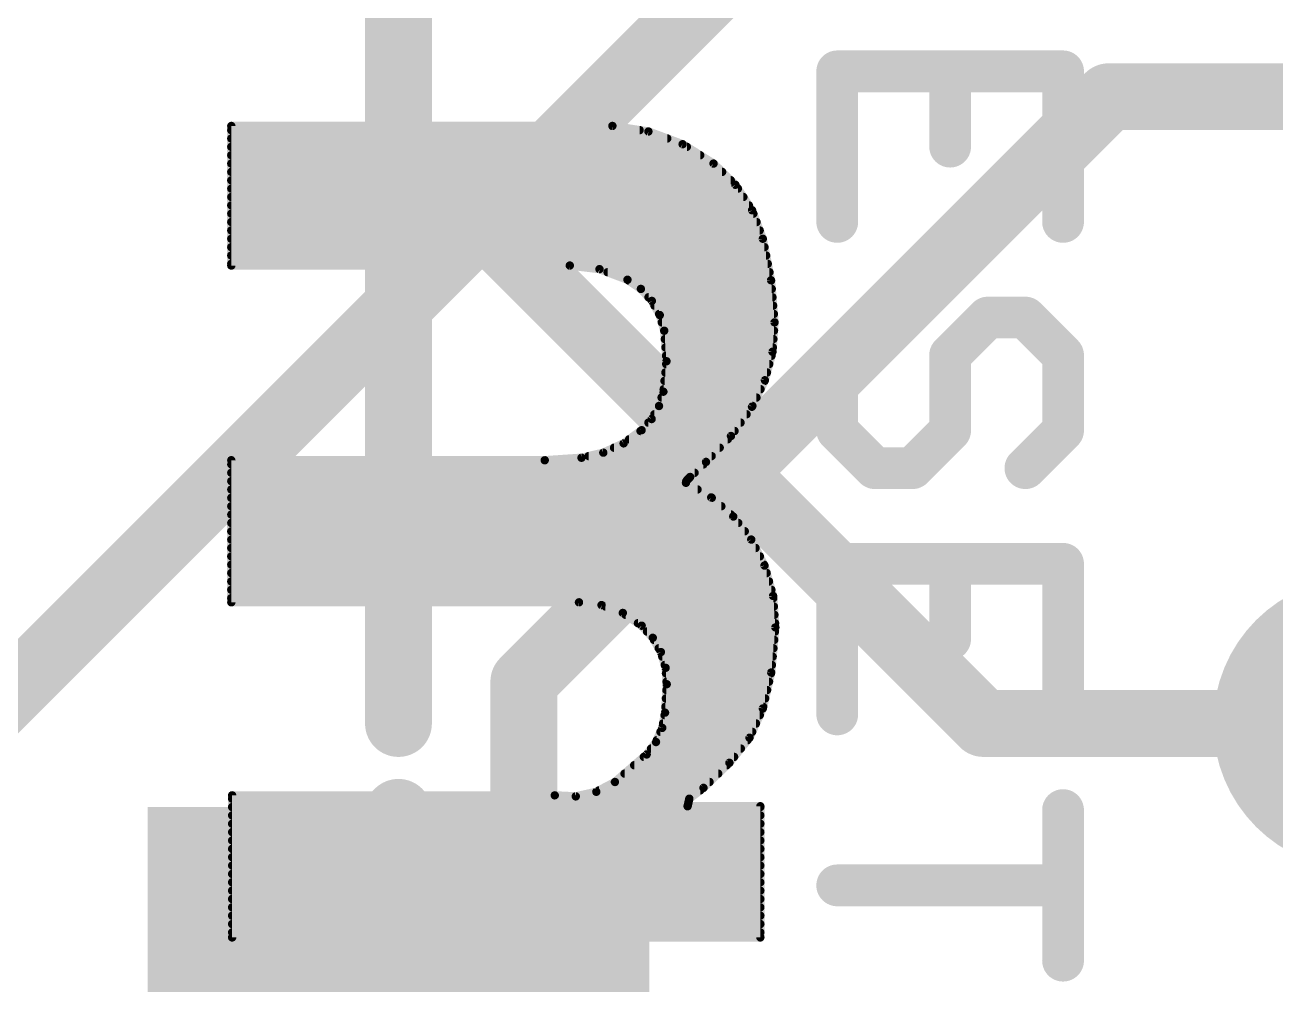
# Model space of a CAD drawing. Extents: x -0.9 to 39.5, y -0.1 to 25.5.
# Drawn here: x 5.215 to 9.017, y 19.525 to 22.443 of the extents above; entities that cross this region are included whole.
import ezdxf

# ---------------------------------------------------------------- set-up
doc = ezdxf.new("R2010")
doc.units = 0
for name, color, linetype in [('1', 12, 'CONTINUOUS'), ('16', 132, 'CONTINUOUS'), ('18', 110, 'CONTINUOUS'), ('21', 41, 'CONTINUOUS'), ('22', 40, 'CONTINUOUS'), ('51', 53, 'CONTINUOUS')]:
    doc.layers.add(name, color=color, linetype=linetype)

# ---------------------------------------------------------------- blocks, each defined once
blk = doc.blocks.new('RECT')
blk.add_solid([(-0.5, -0.5), (0.5, -0.5), (-0.5, 0.5), (0.5, 0.5)])
blk = doc.blocks.new('ROUNDV')
at = {"const_width": 0.5}
blk.add_lwpolyline([(0, -0.25, 1), (0, 0.25, 1), (0, -0.25)], format="xyb", dxfattribs=at)

msp = doc.modelspace()

# ---------------------------------------------------------------- linework, layer by layer
at = {"layer": '1', "const_width": 0.2032}
for points in [[(6.35, 22.098), (6.35, 23.495)], [(8.128, 20.32), (6.35, 22.098)], [(9.271, 20.32), (8.128, 20.32)]]:
    msp.add_lwpolyline(points, dxfattribs=at)
at = {"layer": '1', "const_width": 0.1016}
for points in [[(6.3859, 22.1339, 1), (6.3141, 22.0621)], [(6.2992, 22.098, 1), (6.4008, 22.098)], [(8.128, 20.3708, 1), (8.128, 20.2692)], [(8.0921, 20.2841, 1), (8.1639, 20.3559)]]:
    msp.add_lwpolyline(points, format="xyb", dxfattribs=at)
at = {"layer": '16', "const_width": 0.2032}
for points in [[(8.89, 24.13), (3.81, 19.05)], [(6.731, 20.447), (8.509, 22.225)], [(8.509, 22.225), (10.795, 22.225)], [(6.731, 20.447), (6.731, 4.572)]]:
    msp.add_lwpolyline(points, dxfattribs=at)
at = {"layer": '16', "const_width": 0.1016}
for points in [[(8.509, 22.2758, 1), (8.509, 22.1742)], [(8.5449, 22.1891, 1), (8.4731, 22.2609)], [(6.7818, 20.447, 1), (6.6802, 20.447)], [(6.6951, 20.4829, 1), (6.7669, 20.4111)]]:
    msp.add_lwpolyline(points, format="xyb", dxfattribs=at)
at = {"layer": '21'}
for points, const_width in [([(6.35, 22.83), (6.35, 20.32)], 0.2032), ([(8.3699, 22.3021), (7.6835, 22.3021)], 0.127), ([(7.6835, 22.3021), (7.6835, 21.8445)], 0.127), ([(8.0267, 22.3021), (8.0267, 22.0733)], 0.127), ([(8.3699, 21.8445), (8.3699, 22.3021)], 0.127), ([(7.6835, 21.4393), (7.7979, 21.5537)], 0.127), ([(8.1411, 21.5537), (8.0267, 21.4393)], 0.127), ([(8.2555, 21.5537), (8.1411, 21.5537)], 0.127), ([(8.3699, 21.4393), (8.2555, 21.5537)], 0.127), ([(7.6835, 21.2105), (7.6835, 21.4393)], 0.127), ([(8.0267, 21.4393), (8.0267, 21.2105)], 0.127), ([(8.3699, 21.2105), (8.3699, 21.4393)], 0.127), ([(7.7979, 21.0961), (7.6835, 21.2105)], 0.127), ([(8.0267, 21.2105), (7.9123, 21.0961)], 0.127), ([(8.2555, 21.0961), (8.3699, 21.2105)], 0.127), ([(7.9123, 21.0961), (7.7979, 21.0961)], 0.127), ([(8.3699, 20.8053), (7.6835, 20.8053)], 0.127), ([(7.6835, 20.8053), (7.6835, 20.3477)], 0.127), ([(8.0267, 20.8053), (8.0267, 20.5765)], 0.127), ([(8.3699, 20.3477), (8.3699, 20.8053)], 0.127), ([(8.3699, 20.0568), (8.3699, 19.5992)], 0.127), ([(7.6835, 19.828), (8.3699, 19.828)], 0.127)]:
    msp.add_lwpolyline(points, dxfattribs=dict(at, const_width=const_width))
for points, const_width in [([(7.6835, 22.3338, 1), (7.6835, 22.2703)], 0.0635), ([(7.7153, 22.3021, 1), (7.6518, 22.3021)], 0.0635), ([(8.0584, 22.3021, 1), (7.9949, 22.3021)], 0.0635), ([(8.4016, 22.3021, 1), (8.3381, 22.3021)], 0.0635), ([(8.3699, 22.2703, 1), (8.3699, 22.3338)], 0.0635), ([(7.9949, 22.0733, 1), (8.0584, 22.0733)], 0.0635), ([(7.6518, 21.8445, 1), (7.7153, 21.8445)], 0.0635), ([(8.3381, 21.8445, 1), (8.4016, 21.8445)], 0.0635), ([(7.8203, 21.5312, 1), (7.7754, 21.5761)], 0.0635), ([(8.1411, 21.5854, 1), (8.1411, 21.5219)], 0.0635), ([(8.1635, 21.5312, 1), (8.1186, 21.5761)], 0.0635), ([(8.2779, 21.5761, 1), (8.233, 21.5312)], 0.0635), ([(8.2555, 21.5219, 1), (8.2555, 21.5854)], 0.0635), ([(7.7153, 21.4393, 1), (7.6518, 21.4393)], 0.0635), ([(7.661, 21.4617, 1), (7.706, 21.4168)], 0.0635), ([(8.0584, 21.4393, 1), (7.9949, 21.4393)], 0.0635), ([(8.0042, 21.4617, 1), (8.0491, 21.4168)], 0.0635), ([(8.4016, 21.4393, 1), (8.3381, 21.4393)], 0.0635), ([(8.3474, 21.4168, 1), (8.3923, 21.4617)], 0.0635), ([(7.706, 21.2329, 1), (7.661, 21.188)], 0.0635), ([(8.0491, 21.188, 1), (8.0042, 21.2329)], 0.0635), ([(8.3923, 21.188, 1), (8.3474, 21.2329)], 0.0635), ([(7.6518, 21.2105, 1), (7.7153, 21.2105)], 0.0635), ([(7.9949, 21.2105, 1), (8.0584, 21.2105)], 0.0635), ([(8.3381, 21.2105, 1), (8.4016, 21.2105)], 0.0635), ([(7.7979, 21.1278, 1), (7.7979, 21.0643)], 0.0635), ([(7.7754, 21.0736, 1), (7.8203, 21.1185)], 0.0635), ([(7.8898, 21.1185, 1), (7.9347, 21.0736)], 0.0635), ([(7.9123, 21.0643, 1), (7.9123, 21.1278)], 0.0635), ([(8.233, 21.1185, 1), (8.2779, 21.0736)], 0.0635), ([(7.6835, 20.837, 1), (7.6835, 20.7735)], 0.0635), ([(7.7153, 20.8053, 1), (7.6518, 20.8053)], 0.0635), ([(8.0584, 20.8053, 1), (7.9949, 20.8053)], 0.0635), ([(8.4016, 20.8053, 1), (8.3381, 20.8053)], 0.0635), ([(8.3699, 20.7735, 1), (8.3699, 20.837)], 0.0635), ([(7.9949, 20.5765, 1), (8.0584, 20.5765)], 0.0635), ([(7.6518, 20.3477, 1), (7.7153, 20.3477)], 0.0635), ([(8.3381, 20.3477, 1), (8.4016, 20.3477)], 0.0635), ([(6.2992, 20.32, 1), (6.4008, 20.32)], 0.1016), ([(8.4016, 20.0568, 1), (8.3381, 20.0568)], 0.0635), ([(7.6835, 19.8598, 1), (7.6835, 19.7963)], 0.0635), ([(8.3699, 19.7963, 1), (8.3699, 19.8598)], 0.0635), ([(8.3381, 19.5992, 1), (8.4016, 19.5992)], 0.0635)]:
    msp.add_lwpolyline(points, format="xyb", dxfattribs=dict(at, const_width=const_width))
at = {"layer": '22', "const_width": 0.0254}
for points in [[(7.0002, 22.1361), (5.842, 22.1361)], [(5.842, 22.1361), (5.842, 21.7119)], [(5.842, 22.1234), (7.0829, 22.1234)], [(7.1098, 22.1193), (7.0002, 22.1361)], [(7.2137, 22.0806), (7.1098, 22.1193)], [(5.842, 22.098), (7.167, 22.098)], [(7.3076, 22.0218), (7.2137, 22.0806)], [(5.842, 22.0726), (7.2265, 22.0726)], [(5.842, 22.0472), (7.267, 22.0472)], [(5.842, 22.0218), (7.3076, 22.0218)], [(7.374, 21.9573), (7.3076, 22.0218)], [(5.842, 21.9964), (7.3337, 21.9964)], [(5.842, 21.971), (7.3599, 21.971)], [(5.842, 21.9456), (7.3817, 21.9456)], [(7.4247, 21.8798), (7.374, 21.9573)], [(5.842, 21.9202), (7.3983, 21.9202)], [(5.842, 21.8948), (7.4149, 21.8948)], [(5.842, 21.8694), (7.4287, 21.8694)], [(7.4574, 21.7932), (7.4247, 21.8798)], [(5.842, 21.844), (7.4383, 21.844)], [(5.842, 21.8186), (7.4478, 21.8186)], [(5.842, 21.7932), (7.4574, 21.7932)], [(7.4823, 21.6672), (7.4574, 21.7932)], [(5.842, 21.7678), (7.4624, 21.7678)], [(5.842, 21.7424), (7.4674, 21.7424)], [(5.842, 21.717), (7.4724, 21.717)], [(5.842, 21.7119), (6.8707, 21.7119)], [(6.8707, 21.7119), (6.961, 21.7009)], [(6.961, 21.7009), (7.046, 21.6687)], [(6.9856, 21.6916), (7.4775, 21.6916)], [(7.046, 21.6687), (7.0868, 21.6409)], [(7.0497, 21.6662), (7.4824, 21.6662)], [(7.493, 21.5392), (7.4823, 21.6672)], [(7.0868, 21.6409), (7.1201, 21.6044)], [(7.0868, 21.6408), (7.4845, 21.6408)], [(7.11, 21.6154), (7.4866, 21.6154)], [(7.1201, 21.6044), (7.1442, 21.5613)], [(7.1281, 21.59), (7.4887, 21.59)], [(7.1423, 21.5646), (7.4909, 21.5646)], [(7.1442, 21.5613), (7.1577, 21.5138)], [(7.1505, 21.5392), (7.493, 21.5392)], [(7.1577, 21.5138), (7.1647, 21.421)], [(7.1577, 21.5138), (7.4913, 21.5138)], [(7.4869, 21.4498), (7.493, 21.5392)], [(7.1596, 21.4884), (7.4895, 21.4884)], [(7.1615, 21.463), (7.4878, 21.463)], [(7.1634, 21.4376), (7.4836, 21.4376)], [(7.4637, 21.3632), (7.4869, 21.4498)], [(7.1647, 21.421), (7.1552, 21.3284)], [(7.1638, 21.4122), (7.4768, 21.4122)], [(7.1586, 21.3614), (7.4628, 21.3614)], [(7.1612, 21.3868), (7.47, 21.3868)], [(7.4244, 21.2827), (7.4637, 21.3632)], [(7.1552, 21.3284), (7.1419, 21.2849)], [(7.156, 21.336), (7.4504, 21.336)], [(7.1419, 21.2849), (7.1195, 21.2453)], [(7.142, 21.2852), (7.4256, 21.2852)], [(7.1497, 21.3106), (7.438, 21.3106)], [(7.3606, 21.1938), (7.4244, 21.2827)], [(7.1195, 21.2453), (7.0891, 21.2115)], [(7.1277, 21.2598), (7.408, 21.2598)], [(7.0891, 21.2115), (7.0342, 21.1714)], [(7.0857, 21.209), (7.3715, 21.209)], [(7.1097, 21.2344), (7.3897, 21.2344)], [(7.0342, 21.1714), (6.9725, 21.1431)], [(7.0509, 21.1836), (7.3508, 21.1836)], [(7.2847, 21.115), (7.3606, 21.1938)], [(6.9063, 21.1277), (6.7945, 21.1201)], [(6.9725, 21.1431), (6.9063, 21.1277)], [(6.9282, 21.1328), (7.3018, 21.1328)], [(7.0053, 21.1582), (7.3263, 21.1582)], [(6.7945, 21.1201), (5.842, 21.1201)], [(5.842, 21.1201), (5.842, 20.6883)], [(5.842, 21.1074), (7.2767, 21.1074)], [(7.2365, 21.0693), (7.2847, 21.115)], [(5.842, 21.082), (7.2499, 21.082)], [(5.842, 21.0566), (7.225, 21.0566)], [(7.2238, 21.0515), (7.2247, 21.0562)], [(7.3006, 21.0071), (7.2238, 21.0515)], [(7.2247, 21.0562), (7.2274, 21.0602)], [(7.2274, 21.0602), (7.2365, 21.0693)], [(5.842, 21.0312), (7.2589, 21.0312)], [(5.842, 21.0058), (7.3021, 21.0058)], [(5.842, 20.9804), (7.3313, 20.9804)], [(7.3675, 20.9489), (7.3006, 21.0071)], [(5.842, 20.955), (7.3606, 20.955)], [(7.4222, 20.8791), (7.3675, 20.9489)], [(5.842, 20.9296), (7.3827, 20.9296)], [(5.842, 20.9042), (7.4025, 20.9042)], [(5.842, 20.8788), (7.4223, 20.8788)], [(7.4625, 20.8001), (7.4222, 20.8791)], [(5.842, 20.8534), (7.4353, 20.8534)], [(5.842, 20.828), (7.4483, 20.828)], [(5.842, 20.8026), (7.4612, 20.8026)], [(7.4886, 20.7078), (7.4625, 20.8001)], [(5.842, 20.7772), (7.469, 20.7772)], [(5.842, 20.7518), (7.4761, 20.7518)], [(5.842, 20.7264), (7.4833, 20.7264)], [(5.842, 20.701), (7.4891, 20.701)], [(5.842, 20.6883), (6.8986, 20.6883)], [(6.8986, 20.6883), (6.9672, 20.6801)], [(6.9672, 20.6801), (7.0319, 20.6559)], [(6.9792, 20.6756), (7.4909, 20.6756)], [(7.4955, 20.6121), (7.4886, 20.7078)], [(7.0319, 20.6559), (7.0891, 20.6172)], [(7.0404, 20.6502), (7.4927, 20.6502)], [(7.0779, 20.6248), (7.4946, 20.6248)], [(7.0891, 20.6172), (7.1229, 20.5804)], [(7.1055, 20.5994), (7.4943, 20.5994)], [(7.4828, 20.4749), (7.4955, 20.6121)], [(7.1229, 20.5804), (7.1476, 20.5371)], [(7.1266, 20.574), (7.492, 20.574)], [(7.141, 20.5486), (7.4896, 20.5486)], [(7.1476, 20.5371), (7.162, 20.4892)], [(7.1518, 20.5232), (7.4873, 20.5232)], [(7.1594, 20.4978), (7.4849, 20.4978)], [(7.162, 20.4892), (7.1653, 20.4394)], [(7.1631, 20.4724), (7.4822, 20.4724)], [(7.1648, 20.447), (7.4763, 20.447)], [(7.4574, 20.3657), (7.4828, 20.4749)], [(7.1653, 20.4394), (7.1603, 20.353)], [(7.1643, 20.4216), (7.4704, 20.4216)], [(7.1613, 20.3708), (7.4586, 20.3708)], [(7.1628, 20.3962), (7.4645, 20.3962)], [(7.1603, 20.353), (7.1516, 20.3067)], [(7.1589, 20.3454), (7.4482, 20.3454)], [(7.417, 20.2768), (7.4574, 20.3657)], [(7.1516, 20.3067), (7.1327, 20.2636)], [(7.1463, 20.2946), (7.4251, 20.2946)], [(7.1541, 20.32), (7.4366, 20.32)], [(7.1327, 20.2636), (7.1044, 20.226)], [(7.1351, 20.2692), (7.4109, 20.2692)], [(7.3558, 20.2006), (7.417, 20.2768)], [(7.1044, 20.226), (7.0079, 20.1422)], [(7.0957, 20.2184), (7.3701, 20.2184)], [(7.1178, 20.2438), (7.3905, 20.2438)], [(7.0664, 20.193), (7.3479, 20.193)], [(7.2771, 20.1244), (7.3558, 20.2006)], [(7.0079, 20.1422), (6.9513, 20.1124)], [(7.0079, 20.1422), (7.2955, 20.1422)], [(7.0372, 20.1676), (7.3217, 20.1676)], [(6.825, 20.1016), (5.8445, 20.1016)], [(5.8445, 20.1016), (5.8445, 19.6698)], [(6.8889, 20.0985), (6.825, 20.1016)], [(6.9513, 20.1124), (6.8889, 20.0985)], [(6.9597, 20.1168), (7.2671, 20.1168)], [(7.2339, 20.0914), (7.2771, 20.1244)], [(5.8445, 20.0914), (7.2339, 20.0914)], [(5.8445, 20.066), (7.4498, 20.066)], [(7.2288, 20.0685), (7.2339, 20.0914)], [(7.4498, 20.0685), (7.2288, 20.0685)], [(7.4498, 19.6698), (7.4498, 20.0685)], [(5.8445, 20.0406), (7.4498, 20.0406)], [(5.8445, 20.0152), (7.4498, 20.0152)], [(5.8445, 19.9898), (7.4498, 19.9898)], [(5.8445, 19.9644), (7.4498, 19.9644)], [(5.8445, 19.939), (7.4498, 19.939)], [(5.8445, 19.9136), (7.4498, 19.9136)], [(5.8445, 19.8882), (7.4498, 19.8882)], [(5.8445, 19.8628), (7.4498, 19.8628)], [(5.8445, 19.8374), (7.4498, 19.8374)], [(5.8445, 19.812), (7.4498, 19.812)], [(5.8445, 19.7866), (7.4498, 19.7866)], [(5.8445, 19.7612), (7.4498, 19.7612)], [(5.8445, 19.7358), (7.4498, 19.7358)], [(5.8445, 19.7104), (7.4498, 19.7104)], [(5.8445, 19.685), (7.4498, 19.685)], [(5.8445, 19.6698), (7.4498, 19.6698)]]:
    msp.add_lwpolyline(points, dxfattribs=at)
at = {"layer": '22', "const_width": 0.0127}
for points in [[(5.842, 22.1425, 1), (5.842, 22.1298)], [(5.842, 22.1298, 1), (5.842, 22.117)], [(5.8484, 22.1361, 1), (5.8357, 22.1361)], [(7.0012, 22.1424, 1), (6.9992, 22.1298)], [(7.0002, 22.1298, 1), (7.0002, 22.1425)], [(7.0829, 22.117, 1), (7.0829, 22.1298)], [(7.112, 22.1252, 1), (7.1075, 22.1133)], [(7.1088, 22.113, 1), (7.1107, 22.1255)], [(5.842, 22.1044, 1), (5.842, 22.0917)], [(7.167, 22.0917, 1), (7.167, 22.1044)], [(7.217, 22.086, 1), (7.2103, 22.0753)], [(7.2114, 22.0747, 1), (7.2159, 22.0866)], [(5.842, 22.079, 1), (5.842, 22.0663)], [(5.842, 22.0536, 1), (5.842, 22.0408)], [(7.2265, 22.0663, 1), (7.2265, 22.079)], [(7.267, 22.0408, 1), (7.267, 22.0536)], [(5.842, 22.0282, 1), (5.842, 22.0155)], [(7.312, 22.0264, 1), (7.3032, 22.0172)], [(7.3042, 22.0164, 1), (7.311, 22.0272)], [(7.3076, 22.0155, 1), (7.3076, 22.0282)], [(5.842, 22.0028, 1), (5.842, 21.9901)], [(5.842, 21.9774, 1), (5.842, 21.9646)], [(7.3337, 21.9901, 1), (7.3337, 22.0028)], [(7.3599, 21.9646, 1), (7.3599, 21.9774)], [(5.842, 21.952, 1), (5.842, 21.9393)], [(7.3793, 21.9608, 1), (7.3687, 21.9538)], [(7.3696, 21.9527, 1), (7.3784, 21.9618)], [(7.3817, 21.9393, 1), (7.3817, 21.952)], [(5.842, 21.9266, 1), (5.842, 21.9139)], [(5.842, 21.9012, 1), (5.842, 21.8884)], [(7.3983, 21.9139, 1), (7.3983, 21.9266)], [(7.4149, 21.8884, 1), (7.4149, 21.9012)], [(5.842, 21.8758, 1), (5.842, 21.8631)], [(7.4307, 21.8821, 1), (7.4188, 21.8776)], [(7.4194, 21.8764, 1), (7.4301, 21.8833)], [(7.4287, 21.8631, 1), (7.4287, 21.8758)], [(5.842, 21.8504, 1), (5.842, 21.8377)], [(5.842, 21.825, 1), (5.842, 21.8122)], [(7.4383, 21.8377, 1), (7.4383, 21.8504)], [(7.4478, 21.8122, 1), (7.4478, 21.825)], [(5.842, 21.7996, 1), (5.842, 21.7869)], [(7.4636, 21.7944, 1), (7.4512, 21.792)], [(7.4515, 21.791, 1), (7.4633, 21.7954)], [(7.4574, 21.7869, 1), (7.4574, 21.7996)], [(5.842, 21.7742, 1), (5.842, 21.7614)], [(5.842, 21.7488, 1), (5.842, 21.736)], [(7.4624, 21.7614, 1), (7.4624, 21.7742)], [(7.4674, 21.736, 1), (7.4674, 21.7488)], [(5.842, 21.7234, 1), (5.842, 21.7107)], [(5.842, 21.7183, 1), (5.842, 21.7055)], [(5.8357, 21.7119, 1), (5.8484, 21.7119)], [(6.8715, 21.7182, 1), (6.8699, 21.7056)], [(6.8707, 21.7055, 1), (6.8707, 21.7183)], [(6.9632, 21.7069, 1), (6.9587, 21.695)], [(6.9602, 21.6946, 1), (6.9617, 21.7073)], [(7.4724, 21.7107, 1), (7.4724, 21.7234)], [(6.9856, 21.698, 1), (6.9856, 21.6852)], [(7.0496, 21.6739, 1), (7.0424, 21.6635)], [(7.0497, 21.6726, 1), (7.0497, 21.6598)], [(7.0437, 21.6628, 1), (7.0483, 21.6746)], [(7.4886, 21.6677, 1), (7.476, 21.6667)], [(7.4761, 21.666, 1), (7.4885, 21.6684)], [(7.4775, 21.6852, 1), (7.4775, 21.698)], [(7.4824, 21.6598, 1), (7.4824, 21.6726)], [(7.0868, 21.6472, 1), (7.0868, 21.6345)], [(7.0915, 21.6451, 1), (7.0821, 21.6366)], [(7.0832, 21.6356, 1), (7.0904, 21.6461)], [(7.4845, 21.6345, 1), (7.4845, 21.6472)], [(7.11, 21.6218, 1), (7.11, 21.609)], [(7.1256, 21.6075, 1), (7.1145, 21.6013)], [(7.1154, 21.6001, 1), (7.1248, 21.6087)], [(7.1281, 21.5964, 1), (7.1281, 21.5836)], [(7.4866, 21.609, 1), (7.4866, 21.6218)], [(7.4887, 21.5836, 1), (7.4887, 21.5964)], [(7.1423, 21.571, 1), (7.1423, 21.5583)], [(7.1503, 21.563, 1), (7.138, 21.5595)], [(7.1386, 21.5582, 1), (7.1497, 21.5644)], [(7.4909, 21.5583, 1), (7.4909, 21.571)], [(7.1505, 21.5456, 1), (7.1505, 21.5328)], [(7.1577, 21.5202, 1), (7.1577, 21.5074)], [(7.164, 21.5143, 1), (7.1514, 21.5133)], [(7.1516, 21.5121, 1), (7.1638, 21.5155)], [(7.4993, 21.5388, 1), (7.4867, 21.5396)], [(7.4867, 21.5387, 1), (7.4993, 21.5397)], [(7.4913, 21.5074, 1), (7.4913, 21.5202)], [(7.493, 21.5328, 1), (7.493, 21.5456)], [(7.1596, 21.4948, 1), (7.1596, 21.4821)], [(7.4895, 21.4821, 1), (7.4895, 21.4948)], [(7.1615, 21.4694, 1), (7.1615, 21.4566)], [(7.1634, 21.444, 1), (7.1634, 21.4312)], [(7.4805, 21.4502, 1), (7.4932, 21.4494)], [(7.493, 21.4482, 1), (7.4807, 21.4514)], [(7.4836, 21.4312, 1), (7.4836, 21.444)], [(7.4878, 21.4566, 1), (7.4878, 21.4694)], [(7.1638, 21.4186, 1), (7.1638, 21.4059)], [(7.171, 21.4203, 1), (7.1583, 21.4216)], [(7.1583, 21.4205, 1), (7.171, 21.4215)], [(7.4768, 21.4059, 1), (7.4768, 21.4186)], [(7.1586, 21.3678, 1), (7.1586, 21.355)], [(7.1612, 21.3932, 1), (7.1612, 21.3804)], [(7.4576, 21.3649, 1), (7.4698, 21.3616)], [(7.4694, 21.3604, 1), (7.458, 21.366)], [(7.4628, 21.355, 1), (7.4628, 21.3678)], [(7.47, 21.3804, 1), (7.47, 21.3932)], [(7.1489, 21.329, 1), (7.1615, 21.3278)], [(7.1613, 21.3265, 1), (7.1491, 21.3303)], [(7.156, 21.3424, 1), (7.156, 21.3297)], [(7.4504, 21.3297, 1), (7.4504, 21.3424)], [(7.1358, 21.2868, 1), (7.1479, 21.2831)], [(7.142, 21.2916, 1), (7.142, 21.2788)], [(7.1474, 21.2818, 1), (7.1363, 21.288)], [(7.1497, 21.317, 1), (7.1497, 21.3042)], [(7.4187, 21.2855, 1), (7.4301, 21.2799)], [(7.4296, 21.279, 1), (7.4192, 21.2864)], [(7.4256, 21.2788, 1), (7.4256, 21.2916)], [(7.438, 21.3042, 1), (7.438, 21.317)], [(7.114, 21.2485, 1), (7.125, 21.2422)], [(7.1242, 21.2411, 1), (7.1148, 21.2496)], [(7.1277, 21.2662, 1), (7.1277, 21.2535)], [(7.408, 21.2535, 1), (7.408, 21.2662)], [(7.0857, 21.2154, 1), (7.0857, 21.2026)], [(7.0844, 21.2157, 1), (7.0938, 21.2073)], [(7.0928, 21.2064, 1), (7.0854, 21.2166)], [(7.1097, 21.2408, 1), (7.1097, 21.228)], [(7.3715, 21.2026, 1), (7.3715, 21.2154)], [(7.3897, 21.228, 1), (7.3897, 21.2408)], [(7.0305, 21.1766, 1), (7.038, 21.1663)], [(7.0369, 21.1657, 1), (7.0316, 21.1772)], [(7.0509, 21.19, 1), (7.0509, 21.1773)], [(7.3508, 21.1773, 1), (7.3508, 21.19)], [(7.3554, 21.1975, 1), (7.3658, 21.1901)], [(7.3652, 21.1894, 1), (7.356, 21.1982)], [(6.9049, 21.1339, 1), (6.9077, 21.1215)], [(6.9067, 21.1214, 1), (6.9059, 21.134)], [(6.9282, 21.1392, 1), (6.9282, 21.1264)], [(6.9698, 21.1489, 1), (6.9751, 21.1374)], [(6.9739, 21.1369, 1), (6.971, 21.1493)], [(7.0053, 21.1646, 1), (7.0053, 21.1518)], [(7.3018, 21.1264, 1), (7.3018, 21.1392)], [(7.3263, 21.1518, 1), (7.3263, 21.1646)], [(5.842, 21.1265, 1), (5.842, 21.1137)], [(5.842, 21.1138, 1), (5.842, 21.1011)], [(5.8484, 21.1201, 1), (5.8357, 21.1201)], [(6.7941, 21.1264, 1), (6.7949, 21.1138)], [(6.7945, 21.1137, 1), (6.7945, 21.1265)], [(7.2767, 21.1011, 1), (7.2767, 21.1138)], [(7.2801, 21.1194, 1), (7.2893, 21.1106)], [(7.2891, 21.1104, 1), (7.2803, 21.1196)], [(5.842, 21.0884, 1), (5.842, 21.0756)], [(5.842, 21.063, 1), (5.842, 21.0502)], [(7.227, 21.057, 1), (7.2206, 21.046)], [(7.231, 21.055, 1), (7.2185, 21.0574)], [(7.2195, 21.0598, 1), (7.23, 21.0527)], [(7.2229, 21.0647, 1), (7.2319, 21.0557)], [(7.2327, 21.0567, 1), (7.2221, 21.0637)], [(7.225, 21.0502, 1), (7.225, 21.063)], [(7.2321, 21.0739, 1), (7.2409, 21.0647)], [(7.241, 21.0648, 1), (7.232, 21.0738)], [(7.2499, 21.0756, 1), (7.2499, 21.0884)], [(5.842, 21.0376, 1), (5.842, 21.0249)], [(7.2176, 21.0527, 1), (7.23, 21.0503)], [(7.2589, 21.0249, 1), (7.2589, 21.0376)], [(5.842, 21.0122, 1), (5.842, 20.9994)], [(5.842, 20.9868, 1), (5.842, 20.974)], [(7.3048, 21.0119, 1), (7.2964, 21.0023)], [(7.2974, 21.0016, 1), (7.3038, 21.0126)], [(7.3021, 20.9994, 1), (7.3021, 21.0122)], [(7.3313, 20.974, 1), (7.3313, 20.9868)], [(5.842, 20.9614, 1), (5.842, 20.9487)], [(7.3606, 20.9487, 1), (7.3606, 20.9614)], [(7.3725, 20.9529, 1), (7.3625, 20.945)], [(7.3634, 20.9442, 1), (7.3717, 20.9537)], [(5.842, 20.936, 1), (5.842, 20.9232)], [(5.842, 20.9106, 1), (5.842, 20.8978)], [(7.3827, 20.9232, 1), (7.3827, 20.936)], [(7.4025, 20.8978, 1), (7.4025, 20.9106)], [(5.842, 20.8852, 1), (5.842, 20.8725)], [(7.4278, 20.882, 1), (7.4165, 20.8762)], [(7.4172, 20.8752, 1), (7.4272, 20.883)], [(7.4223, 20.8725, 1), (7.4223, 20.8852)], [(5.842, 20.8598, 1), (5.842, 20.847)], [(5.842, 20.8344, 1), (5.842, 20.8216)], [(7.4353, 20.847, 1), (7.4353, 20.8598)], [(7.4483, 20.8216, 1), (7.4483, 20.8344)], [(5.842, 20.809, 1), (5.842, 20.7963)], [(7.4686, 20.8018, 1), (7.4564, 20.7984)], [(7.4568, 20.7972, 1), (7.4682, 20.803)], [(7.4612, 20.7963, 1), (7.4612, 20.809)], [(5.842, 20.7836, 1), (5.842, 20.7708)], [(5.842, 20.7582, 1), (5.842, 20.7454)], [(7.469, 20.7708, 1), (7.469, 20.7836)], [(7.4761, 20.7454, 1), (7.4761, 20.7582)], [(5.842, 20.7328, 1), (5.842, 20.7201)], [(7.4833, 20.7201, 1), (7.4833, 20.7328)], [(5.842, 20.7074, 1), (5.842, 20.6946)], [(5.842, 20.6947, 1), (5.842, 20.682)], [(5.8357, 20.6883, 1), (5.8484, 20.6883)], [(6.8994, 20.6946, 1), (6.8978, 20.682)], [(6.8986, 20.682, 1), (6.8986, 20.6947)], [(6.9694, 20.686, 1), (6.965, 20.6741)], [(6.9664, 20.6738, 1), (6.9679, 20.6864)], [(6.9792, 20.682, 1), (6.9792, 20.6692)], [(7.4949, 20.7082, 1), (7.4822, 20.7073)], [(7.4824, 20.7061, 1), (7.4947, 20.7095)], [(7.4891, 20.6946, 1), (7.4891, 20.7074)], [(7.4909, 20.6692, 1), (7.4909, 20.682)], [(7.0355, 20.6612, 1), (7.0283, 20.6507)], [(7.0297, 20.65, 1), (7.0341, 20.6619)], [(7.0404, 20.6566, 1), (7.0404, 20.6439)], [(7.4927, 20.6439, 1), (7.4927, 20.6566)], [(7.0779, 20.6312, 1), (7.0779, 20.6184)], [(7.0938, 20.6215, 1), (7.0844, 20.6129)], [(7.0855, 20.6119, 1), (7.0927, 20.6225)], [(7.1055, 20.6058, 1), (7.1055, 20.593)], [(7.4892, 20.6116, 1), (7.5018, 20.6126)], [(7.5018, 20.6115, 1), (7.4892, 20.6127)], [(7.4943, 20.593, 1), (7.4943, 20.6058)], [(7.4946, 20.6184, 1), (7.4946, 20.6312)], [(7.1284, 20.5836, 1), (7.1174, 20.5773)], [(7.1182, 20.5761, 1), (7.1276, 20.5847)], [(7.1266, 20.5804, 1), (7.1266, 20.5677)], [(7.492, 20.5677, 1), (7.492, 20.5804)], [(7.141, 20.555, 1), (7.141, 20.5422)], [(7.1537, 20.5389, 1), (7.1415, 20.5352)], [(7.1421, 20.5339, 1), (7.1531, 20.5402)], [(7.1518, 20.5296, 1), (7.1518, 20.5168)], [(7.4873, 20.5168, 1), (7.4873, 20.5296)], [(7.4896, 20.5422, 1), (7.4896, 20.555)], [(7.1594, 20.5042, 1), (7.1594, 20.4915)], [(7.1683, 20.4896, 1), (7.1557, 20.4888)], [(7.1559, 20.4874, 1), (7.1681, 20.4911)], [(7.4849, 20.4915, 1), (7.4849, 20.5042)], [(7.1631, 20.4788, 1), (7.1631, 20.466)], [(7.1648, 20.4534, 1), (7.1648, 20.4407)], [(7.4763, 20.4407, 1), (7.4763, 20.4534)], [(7.4765, 20.4755, 1), (7.4891, 20.4743)], [(7.489, 20.4735, 1), (7.4766, 20.4763)], [(7.4822, 20.466, 1), (7.4822, 20.4788)], [(7.1643, 20.428, 1), (7.1643, 20.4153)], [(7.159, 20.439, 1), (7.1716, 20.4398)], [(7.1716, 20.439, 1), (7.159, 20.4398)], [(7.4704, 20.4153, 1), (7.4704, 20.428)], [(7.1613, 20.3772, 1), (7.1613, 20.3645)], [(7.1628, 20.4026, 1), (7.1628, 20.3898)], [(7.4586, 20.3645, 1), (7.4586, 20.3772)], [(7.4645, 20.3898, 1), (7.4645, 20.4026)], [(7.1589, 20.3518, 1), (7.1589, 20.3391)], [(7.154, 20.3534, 1), (7.1666, 20.3526)], [(7.1665, 20.3518, 1), (7.1541, 20.3542)], [(7.4482, 20.3391, 1), (7.4482, 20.3518)], [(7.4512, 20.3671, 1), (7.4636, 20.3643)], [(7.4632, 20.3631, 1), (7.4516, 20.3683)], [(7.1463, 20.301, 1), (7.1463, 20.2883)], [(7.1454, 20.3079, 1), (7.1579, 20.3056)], [(7.1575, 20.3042, 1), (7.1458, 20.3093)], [(7.1541, 20.3264, 1), (7.1541, 20.3136)], [(7.4251, 20.2883, 1), (7.4251, 20.301)], [(7.4366, 20.3136, 1), (7.4366, 20.3264)], [(7.1269, 20.2662, 1), (7.1385, 20.2611)], [(7.1378, 20.2598, 1), (7.1276, 20.2675)], [(7.1351, 20.2756, 1), (7.1351, 20.2629)], [(7.4112, 20.2794, 1), (7.4227, 20.2741)], [(7.4109, 20.2629, 1), (7.4109, 20.2756)], [(7.4219, 20.2728, 1), (7.412, 20.2807)], [(7.0957, 20.2248, 1), (7.0957, 20.2121)], [(7.0993, 20.2298, 1), (7.1095, 20.2222)], [(7.1086, 20.2212, 1), (7.1002, 20.2308)], [(7.1178, 20.2502, 1), (7.1178, 20.2374)], [(7.3701, 20.2121, 1), (7.3701, 20.2248)], [(7.3905, 20.2374, 1), (7.3905, 20.2502)], [(7.0664, 20.1994, 1), (7.0664, 20.1867)], [(7.3479, 20.1867, 1), (7.3479, 20.1994)], [(7.3508, 20.2046, 1), (7.3608, 20.1966)], [(7.3602, 20.196, 1), (7.3514, 20.2052)], [(7.0079, 20.1486, 1), (7.0079, 20.1359)], [(7.0037, 20.147, 1), (7.0121, 20.1374)], [(7.0109, 20.1366, 1), (7.0049, 20.1478)], [(7.0372, 20.174, 1), (7.0372, 20.1612)], [(7.2955, 20.1359, 1), (7.2955, 20.1486)], [(7.3217, 20.1612, 1), (7.3217, 20.174)], [(5.8509, 20.1016, 1), (5.8381, 20.1016)], [(5.8445, 20.108, 1), (5.8445, 20.0953)], [(6.8253, 20.1079, 1), (6.8247, 20.0953)], [(6.825, 20.0953, 1), (6.825, 20.108)], [(6.9484, 20.118, 1), (6.9543, 20.1068)], [(6.9527, 20.1062, 1), (6.9499, 20.1186)], [(6.9597, 20.1232, 1), (6.9597, 20.1105)], [(7.2671, 20.1105, 1), (7.2671, 20.1232)], [(7.2727, 20.129, 1), (7.2815, 20.1198)], [(7.281, 20.1194, 1), (7.2732, 20.1294)], [(5.8445, 20.0978, 1), (5.8445, 20.085)], [(5.8445, 20.0724, 1), (5.8445, 20.0597)], [(6.8875, 20.1047, 1), (6.8903, 20.0923)], [(6.8886, 20.0922, 1), (6.8892, 20.1049)], [(7.2288, 20.0749, 1), (7.2288, 20.0621)], [(7.2226, 20.0699, 1), (7.235, 20.0671)], [(7.23, 20.0964, 1), (7.2378, 20.0864)], [(7.2401, 20.09, 1), (7.2277, 20.0928)], [(7.2339, 20.085, 1), (7.2339, 20.0978)], [(7.4562, 20.0685, 1), (7.4435, 20.0685)], [(7.4498, 20.0621, 1), (7.4498, 20.0749)], [(7.4498, 20.0597, 1), (7.4498, 20.0724)], [(5.8445, 20.047, 1), (5.8445, 20.0343)], [(7.4498, 20.0343, 1), (7.4498, 20.047)], [(5.8445, 20.0216, 1), (5.8445, 20.0088)], [(5.8445, 19.9962, 1), (5.8445, 19.9835)], [(7.4498, 20.0088, 1), (7.4498, 20.0216)], [(7.4498, 19.9835, 1), (7.4498, 19.9962)], [(5.8445, 19.9708, 1), (5.8445, 19.9581)], [(7.4498, 19.9581, 1), (7.4498, 19.9708)], [(5.8445, 19.9454, 1), (5.8445, 19.9326)], [(5.8445, 19.92, 1), (5.8445, 19.9073)], [(7.4498, 19.9326, 1), (7.4498, 19.9454)], [(7.4498, 19.9073, 1), (7.4498, 19.92)], [(5.8445, 19.8946, 1), (5.8445, 19.8819)], [(7.4498, 19.8819, 1), (7.4498, 19.8946)], [(5.8445, 19.8692, 1), (5.8445, 19.8564)], [(5.8445, 19.8438, 1), (5.8445, 19.8311)], [(7.4498, 19.8564, 1), (7.4498, 19.8692)], [(7.4498, 19.8311, 1), (7.4498, 19.8438)], [(5.8445, 19.8184, 1), (5.8445, 19.8056)], [(7.4498, 19.8056, 1), (7.4498, 19.8184)], [(5.8445, 19.793, 1), (5.8445, 19.7802)], [(5.8445, 19.7676, 1), (5.8445, 19.7549)], [(7.4498, 19.7802, 1), (7.4498, 19.793)], [(7.4498, 19.7549, 1), (7.4498, 19.7676)], [(5.8445, 19.7422, 1), (5.8445, 19.7294)], [(7.4498, 19.7294, 1), (7.4498, 19.7422)], [(5.8445, 19.7168, 1), (5.8445, 19.704)], [(5.8445, 19.6914, 1), (5.8445, 19.6787)], [(7.4498, 19.704, 1), (7.4498, 19.7168)], [(7.4498, 19.6787, 1), (7.4498, 19.6914)], [(5.8381, 19.6698, 1), (5.8509, 19.6698)], [(5.8445, 19.6762, 1), (5.8445, 19.6635)], [(7.4435, 19.6698, 1), (7.4562, 19.6698)], [(7.4498, 19.6635, 1), (7.4498, 19.6762)]]:
    msp.add_lwpolyline(points, format="xyb", dxfattribs=at)
at = {"layer": '51', "const_width": 0.2032}
msp.add_lwpolyline([(6.35, 20.05), (5.35, 19.05)], dxfattribs=at)
at = {"layer": '51', "const_width": 0.1016}
msp.add_lwpolyline([(6.3859, 20.0141, 1), (6.3141, 20.0859)], format="xyb", dxfattribs=at)

# ---------------------------------------------------------------- block references
at = {"layer": '1', "xscale": 0.762, "yscale": 1.524, "rotation": 270}
msp.add_blockref('RECT', (6.35, 19.685), dxfattribs=at)
at = {"layer": '18', "xscale": 0.889, "yscale": 0.889}
msp.add_blockref('ROUNDV', (9.271, 20.32), dxfattribs=at)
msp.add_blockref('ROUNDV', (9.271, 20.32), dxfattribs=at)

doc.saveas('drawing.dxf')
